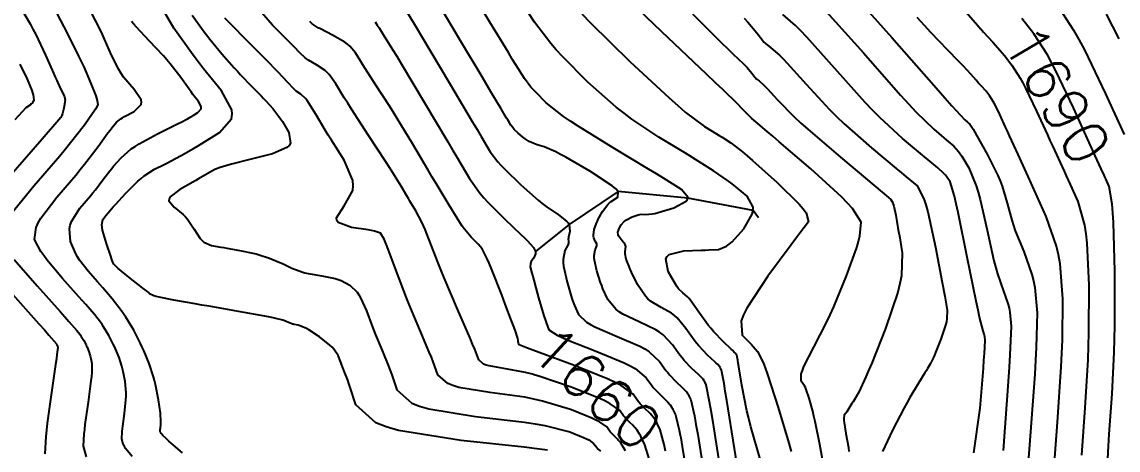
# Model space of a CAD drawing. Header units: metres. Extents: x 837475 to 838479, y 1189012 to 1191015.
# Drawn here: x 837556.7 to 837652.5, y 1189910.9 to 1189948.3 of the extents above; entities that cross this region are included whole.
import ezdxf

# ---------------------------------------------------------------- set-up
doc = ezdxf.new("R2010")
doc.units = ezdxf.units.M
doc.header["$LTSCALE"] = 0.3
for name, color, linetype in [('COTAS 10', 1, 'Continuous'), ('COTAS INT', 252, 'Continuous'), ('DRENAJE', 5, 'Continuous')]:
    doc.layers.add(name, color=color, linetype=linetype)
doc.styles.get("Standard").update_dxf_attribs({"font": 'simplex.shx'})

msp = doc.modelspace()

# ---------------------------------------------------------------- linework, layer by layer
at = {"layer": 'COTAS 10'}
for points in [[(837621.23, 1189910.009), (837620.394, 1189912.908), (837620.208, 1189913.633), (837620.041, 1189914.324), (837619.602, 1189916.541), (837619.345, 1189918.162), (837619.293, 1189918.477), (837619.25, 1189918.735), (837619.163, 1189919.184), (837619.134, 1189919.246), (837619.127, 1189919.26), (837619.12, 1189919.272), (837619.1, 1189919.303), (837618.917, 1189919.479), (837618.807, 1189919.582), (837618.673, 1189919.709), (837617.974, 1189920.364), (837617.123, 1189921.25), (837616.892, 1189921.522), (837616.664, 1189921.806), (837615.858, 1189922.931), (837615.162, 1189923.92), (837615.003, 1189924.118), (837614.859, 1189924.284), (837614.458, 1189924.611), (837614.076, 1189924.969), (837613.943, 1189925.154), (837613.798, 1189925.377), (837613.176, 1189926.491), (837612.959, 1189927.594), (837613.069, 1189927.81), (837613.252, 1189927.986), (837614.531, 1189928.297), (837616.067, 1189928.347), (837616.412, 1189928.359), (837616.724, 1189928.37), (837617.561, 1189928.403), (837618.275, 1189928.699), (837618.509, 1189928.876), (837618.758, 1189929.094), (837619.789, 1189930.223), (837620.522, 1189931.507), (837620.584, 1189931.823), (837620.585, 1189932.122), (837620.08, 1189933.057), (837619.08, 1189933.898), (837618.769, 1189934.137), (837618.444, 1189934.378), (837617.144, 1189935.273), (837615.562, 1189936.279), (837615.058, 1189936.592), (837614.525, 1189936.918), (837612.362, 1189938.219), (837609.982, 1189939.805), (837609.312, 1189940.312), (837608.638, 1189940.848), (837606.164, 1189943.029), (837603.924, 1189945.277), (837603.397, 1189945.856), (837602.91, 1189946.416), (837601.488, 1189948.28), (837600.431, 1189949.887)], [(837570.741, 1189910.646), (837570.167, 1189911.139), (837569.559, 1189911.664), (837569.427, 1189911.781), (837569.312, 1189911.885), (837569.026, 1189912.156), (837568.879, 1189912.33), (837568.851, 1189912.374), (837568.828, 1189912.415), (837568.793, 1189912.546), (837568.802, 1189912.702), (837568.808, 1189912.759), (837568.815, 1189912.822), (837568.854, 1189913.099), (837568.85, 1189913.624), (837568.83, 1189913.844), (837568.803, 1189914.095), (837568.638, 1189915.271), (837568.382, 1189916.601), (837568.298, 1189916.95), (837568.208, 1189917.291), (837567.832, 1189918.452), (837567.372, 1189919.571), (837567.229, 1189919.886), (837567.08, 1189920.203), (837566.481, 1189921.363), (837565.801, 1189922.497), (837565.599, 1189922.797), (837565.392, 1189923.091), (837564.596, 1189924.102), (837563.766, 1189925.065), (837563.537, 1189925.328), (837563.308, 1189925.589), (837562.484, 1189926.52), (837561.751, 1189927.478), (837561.579, 1189927.756), (837561.42, 1189928.039), (837560.958, 1189929.11), (837560.855, 1189930.228), (837560.922, 1189930.542), (837561.031, 1189930.857), (837561.77, 1189932.008), (837562.695, 1189933.097), (837562.92, 1189933.373), (837563.133, 1189933.638), (837563.791, 1189934.5), (837564.382, 1189935.277), (837564.552, 1189935.488), (837564.725, 1189935.696), (837565.373, 1189936.434), (837566.265, 1189937.194), (837566.592, 1189937.416), (837566.953, 1189937.644), (837568.547, 1189938.511), (837570.059, 1189939.263), (837570.369, 1189939.418), (837570.632, 1189939.55), (837571.19, 1189939.837), (837571.479, 1189940.003), (837571.573, 1189940.059), (837571.673, 1189940.119), (837572.084, 1189940.375), (837572.366, 1189940.697), (837572.384, 1189940.8), (837572.377, 1189940.908), (837572.136, 1189941.348), (837571.649, 1189941.959), (837571.486, 1189942.175), (837571.312, 1189942.412), (837570.582, 1189943.439), (837569.67, 1189944.637), (837569.381, 1189944.983), (837569.075, 1189945.334), (837567.837, 1189946.653), (837566.719, 1189947.839), (837566.488, 1189948.107), (837566.293, 1189948.349)], [(837612.938, 1189910.796), (837612.819, 1189911.374), (837612.469, 1189912.655), (837612.207, 1189913.214), (837612.144, 1189913.338), (837612.084, 1189913.447), (837611.902, 1189913.73), (837611.692, 1189913.965), (837611.615, 1189914.044), (837611.53, 1189914.13), (837611.154, 1189914.491), (837610.732, 1189914.931), (837610.617, 1189915.066), (837610.504, 1189915.207), (837610.104, 1189915.765), (837609.065, 1189916.516), (837608.548, 1189916.778), (837607.933, 1189917.064), (837604.885, 1189918.292), (837601.911, 1189919.407), (837601.343, 1189919.621), (837600.886, 1189919.794), (837600.155, 1189920.079), (837600.142, 1189920.114), (837600.137, 1189920.13), (837600.131, 1189920.148), (837600.105, 1189920.237), (837600.075, 1189920.363), (837600.067, 1189920.405), (837600.058, 1189920.451), (837600.028, 1189920.641), (837599.797, 1189921.352), (837599.662, 1189921.725), (837599.497, 1189922.174), (837598.942, 1189923.644), (837598.642, 1189924.436), (837597.734, 1189926.732), (837597.535, 1189927.205), (837597.358, 1189927.606), (837596.906, 1189928.463), (837596.574, 1189928.862), (837596.472, 1189928.974), (837596.366, 1189929.086), (837595.948, 1189929.498), (837595.382, 1189930.178), (837595.183, 1189930.46), (837594.965, 1189930.782), (837594.024, 1189932.286), (837592.892, 1189934.177), (837592.553, 1189934.745), (837592.204, 1189935.331), (837590.849, 1189937.606), (837589.49, 1189939.858), (837589.137, 1189940.431), (837588.795, 1189940.981), (837587.642, 1189942.782), (837586.706, 1189944.223), (837586.501, 1189944.546), (837586.318, 1189944.836), (837585.851, 1189945.609), (837585.348, 1189946.183), (837585.144, 1189946.348), (837584.911, 1189946.515), (837583.832, 1189947.139), (837582.793, 1189947.681), (837582.584, 1189947.796), (837582.41, 1189947.896), (837582.07, 1189948.13), (837581.867, 1189948.348)], [(837639.881, 1189910.626), (837640.434, 1189914.532), (837640.706, 1189918.047), (837640.758, 1189918.748), (837640.799, 1189919.332), (837640.861, 1189920.46), (837640.83, 1189920.811), (837640.812, 1189920.904), (837640.79, 1189920.996), (837640.678, 1189921.314), (837640.383, 1189922.488), (837640.247, 1189923.119), (837640.086, 1189923.883), (837639.306, 1189927.747), (837638.507, 1189931.634), (837638.335, 1189932.412), (837638.183, 1189933.062), (837637.809, 1189934.331), (837637.498, 1189934.776), (837637.385, 1189934.906), (837637.261, 1189935.038), (837636.718, 1189935.539), (837635.872, 1189936.248), (837635.557, 1189936.511), (837635.208, 1189936.804), (837633.656, 1189938.101), (837631.663, 1189939.944), (837631.036, 1189940.58), (837630.375, 1189941.27), (837627.719, 1189944.217), (837625.276, 1189946.952), (837624.751, 1189947.508), (837624.291, 1189947.977), (837623.176, 1189948.945)], [(837651.591, 1189910.11), (837651.648, 1189911.214), (837651.709, 1189912.279), (837651.951, 1189915.809), (837652.146, 1189919.448), (837652.177, 1189920.582), (837652.199, 1189921.77), (837652.192, 1189926.517), (837652.074, 1189930.757), (837652.025, 1189931.626), (837651.968, 1189932.363), (837651.704, 1189933.919), (837651.407, 1189934.578), (837651.329, 1189934.748), (837651.255, 1189934.912), (837651.002, 1189935.462), (837650.487, 1189936.592), (837650.246, 1189937.122), (837649.963, 1189937.748), (837648.584, 1189940.792), (837647.047, 1189944.01), (837646.663, 1189944.745), (837646.297, 1189945.411), (837645.126, 1189947.254), (837644.072, 1189948.598)]]:
    msp.add_lwpolyline(points, dxfattribs=at)
at = {"layer": 'COTAS INT'}
for points in [[(837626.785, 1189909.281), (837626.407, 1189911.357), (837625.999, 1189913.388), (837625.898, 1189913.849), (837625.803, 1189914.268), (837625.502, 1189915.415), (837625.232, 1189916.169), (837625.157, 1189916.339), (837625.081, 1189916.493), (837624.802, 1189916.909), (837624.797, 1189917.549), (837624.893, 1189917.844), (837625.031, 1189918.19), (837625.882, 1189919.864), (837627.009, 1189922.041), (837627.321, 1189922.704), (837627.633, 1189923.394), (837628.759, 1189926.102), (837629.64, 1189928.573), (837629.797, 1189929.113), (837629.916, 1189929.59), (837630.035, 1189930.793), (837629.282, 1189931.992), (837628.851, 1189932.468), (837628.324, 1189933.005), (837625.621, 1189935.463), (837622.862, 1189937.833), (837622.3, 1189938.315), (837621.825, 1189938.721), (837620.841, 1189939.559), (837620.493, 1189939.855), (837620.42, 1189939.919), (837620.357, 1189939.975), (837620.213, 1189940.116), (837620.145, 1189940.192), (837620.131, 1189940.207), (837620.118, 1189940.22), (837620.088, 1189940.246), (837620.068, 1189940.261), (837620.063, 1189940.267), (837620.057, 1189940.273), (837620.037, 1189940.299), (837620.005, 1189940.338), (837619.992, 1189940.351), (837619.978, 1189940.366), (837619.91, 1189940.429), (837619.761, 1189940.576), (837619.695, 1189940.643), (837619.618, 1189940.722), (837619.25, 1189941.105), (837617.961, 1189942.359), (837617.304, 1189942.988), (837616.517, 1189943.739), (837612.589, 1189947.468), (837608.652, 1189951.251)], [(837613.089, 1189951.321), (837616.113, 1189948.193), (837616.776, 1189947.518), (837617.364, 1189946.926), (837618.857, 1189945.477), (837619.713, 1189944.671), (837619.9, 1189944.483), (837620.064, 1189944.312), (837620.472, 1189943.821), (837620.731, 1189943.482), (837620.801, 1189943.405), (837620.871, 1189943.335), (837621.117, 1189943.146), (837621.509, 1189942.805), (837621.671, 1189942.64), (837621.856, 1189942.445), (837622.715, 1189941.483), (837624.173, 1189940.008), (837624.736, 1189939.489), (837625.368, 1189938.922), (837628.222, 1189936.475), (837631.864, 1189933.431), (837632.63, 1189932.79), (837632.785, 1189932.502), (837632.83, 1189932.364), (837632.876, 1189932.202), (837633.051, 1189931.406), (837633.246, 1189930.317), (837633.306, 1189929.97), (837633.368, 1189929.603), (837633.61, 1189928.113), (837633.544, 1189926.113), (837633.411, 1189925.425), (837633.229, 1189924.678), (837632.159, 1189921.495), (837630.951, 1189918.476), (837630.683, 1189917.833), (837630.443, 1189917.274), (837629.814, 1189915.95), (837629.415, 1189915.256), (837629.319, 1189915.093), (837629.23, 1189914.944), (837628.964, 1189914.511), (837628.765, 1189914.211), (837628.718, 1189914.146), (837628.675, 1189914.087), (837628.55, 1189913.938), (837628.512, 1189913.63), (837628.524, 1189913.47), (837628.546, 1189913.279), (837628.705, 1189912.322), (837628.914, 1189911.107), (837628.966, 1189910.753)], [(837628.696, 1189951.458), (837632.723, 1189946.951), (837636.578, 1189942.531), (837637.335, 1189941.67), (837637.958, 1189940.965), (837639.09, 1189939.728), (837639.313, 1189939.541), (837639.363, 1189939.499), (837639.408, 1189939.462), (837639.529, 1189939.36), (837639.815, 1189938.912), (837639.964, 1189938.657), (837640.143, 1189938.343), (837641.043, 1189936.736), (837641.979, 1189934.874), (837642.18, 1189934.4), (837642.358, 1189933.945), (837642.791, 1189932.451), (837643.18, 1189930.967), (837643.329, 1189930.518), (837643.495, 1189930.052), (837644.246, 1189928.231), (837644.95, 1189926.236), (837645.087, 1189925.661), (837645.199, 1189925.077), (837645.394, 1189922.883), (837645.323, 1189919.854), (837645.267, 1189918.743), (837645.195, 1189917.514), (837644.806, 1189912.089), (837644.399, 1189906.787)], [(837602.618, 1189910.863), (837601.687, 1189910.986), (837600.577, 1189911.122), (837595.085, 1189911.713), (837589.624, 1189912.598), (837588.534, 1189912.918), (837587.628, 1189913.272), (837585.881, 1189914.825), (837585.39, 1189916.353), (837585.276, 1189916.691), (837585.172, 1189916.993), (837584.874, 1189917.776), (837584.647, 1189918.315), (837584.588, 1189918.463), (837584.53, 1189918.611), (837584.334, 1189919.137), (837583.973, 1189919.704), (837583.81, 1189919.877), (837583.621, 1189920.057), (837582.715, 1189920.764), (837581.771, 1189921.379), (837581.559, 1189921.5), (837581.367, 1189921.601), (837580.852, 1189921.788), (837580.505, 1189921.849), (837580.42, 1189921.87), (837580.339, 1189921.893), (837580.087, 1189921.991), (837579.864, 1189922.096), (837579.738, 1189922.152), (837579.509, 1189922.246), (837578.773, 1189922.415), (837578.391, 1189922.49), (837577.932, 1189922.576), (837575.628, 1189922.99), (837573.056, 1189923.443), (837572.427, 1189923.555), (837571.834, 1189923.66), (837569.994, 1189923.992), (837568.691, 1189924.252), (837568.437, 1189924.312), (837568.229, 1189924.368), (837567.862, 1189924.527), (837567.781, 1189924.648), (837567.752, 1189924.678), (837567.721, 1189924.708), (837567.586, 1189924.808), (837567.278, 1189925.03), (837567.138, 1189925.137), (837566.974, 1189925.265), (837566.182, 1189925.889), (837565.4, 1189926.518), (837565.242, 1189926.648), (837565.11, 1189926.759), (837564.847, 1189926.998), (837564.766, 1189927.092), (837564.749, 1189927.111), (837564.735, 1189927.127), (837564.707, 1189927.16), (837564.605, 1189927.443), (837564.546, 1189927.616), (837564.472, 1189927.83), (837564.093, 1189928.947), (837563.76, 1189930.111), (837563.716, 1189930.355), (837563.692, 1189930.565), (837563.778, 1189931.041), (837563.98, 1189931.279), (837564.029, 1189931.339), (837564.076, 1189931.397), (837564.22, 1189931.586), (837564.536, 1189931.959), (837564.691, 1189932.134), (837564.876, 1189932.339), (837565.785, 1189933.336), (837566.841, 1189934.384), (837567.118, 1189934.621), (837567.387, 1189934.835), (837568.304, 1189935.417), (837569.188, 1189935.864), (837569.438, 1189935.994), (837569.689, 1189936.126), (837570.613, 1189936.623), (837571.697, 1189937.243), (837572.048, 1189937.453), (837572.422, 1189937.679), (837573.958, 1189938.635), (837575.011, 1189939.84), (837575.08, 1189940.223), (837575.053, 1189940.628), (837574.151, 1189942.273), (837572.58, 1189944.198), (837572.13, 1189944.781), (837571.674, 1189945.385), (837569.976, 1189947.745), (837568.538, 1189950.28)], [(837619.676, 1189906.639), (837618.965, 1189911.007), (837618.297, 1189915.221), (837618.163, 1189916.041), (837618.05, 1189916.711), (837617.824, 1189917.878), (837617.749, 1189918.04), (837617.73, 1189918.075), (837617.713, 1189918.107), (837617.661, 1189918.189), (837617.472, 1189918.376), (837617.369, 1189918.475), (837617.244, 1189918.593), (837616.61, 1189919.189), (837615.845, 1189919.986), (837615.637, 1189920.231), (837615.432, 1189920.487), (837614.708, 1189921.498), (837613.943, 1189922.439), (837613.712, 1189922.65), (837613.473, 1189922.84), (837612.544, 1189923.347), (837611.631, 1189923.88), (837611.403, 1189924.086), (837611.187, 1189924.317), (837610.494, 1189925.361), (837609.964, 1189926.435), (837609.85, 1189926.685), (837609.751, 1189926.913), (837609.511, 1189927.566), (837609.412, 1189928.018), (837609.402, 1189928.12), (837609.399, 1189928.211), (837609.451, 1189928.46), (837609.466, 1189928.68), (837609.439, 1189928.754), (837609.399, 1189928.834), (837609.144, 1189929.17), (837608.881, 1189929.514), (837608.835, 1189929.599), (837608.802, 1189929.68), (837608.779, 1189929.933), (837608.857, 1189930.168), (837608.886, 1189930.237), (837608.919, 1189930.308), (837609.066, 1189930.576), (837609.316, 1189930.851), (837609.414, 1189930.925), (837609.523, 1189930.999), (837610.022, 1189931.259), (837610.552, 1189931.447), (837610.681, 1189931.476), (837610.803, 1189931.494), (837611.179, 1189931.475), (837611.759, 1189931.513), (837612.009, 1189931.566), (837612.298, 1189931.639), (837613.664, 1189932.06), (837614.752, 1189932.636), (837614.865, 1189932.808), (837614.898, 1189932.985), (837614.336, 1189933.665), (837612.757, 1189934.655), (837612.147, 1189935.027), (837611.464, 1189935.441), (837608.373, 1189937.289), (837605.297, 1189939.185), (837604.623, 1189939.63), (837604.025, 1189940.04), (837602.506, 1189941.231), (837601.595, 1189942.145), (837601.381, 1189942.381), (837601.183, 1189942.608), (837600.605, 1189943.366), (837599.858, 1189944.551), (837599.554, 1189945.049), (837599.207, 1189945.619), (837597.604, 1189948.291), (837596.03, 1189950.895)], [(837556.486, 1189949.706), (837557.421, 1189948.128), (837557.671, 1189947.665), (837557.916, 1189947.191), (837558.765, 1189945.389), (837559.464, 1189943.808), (837559.614, 1189943.475), (837559.746, 1189943.186), (837560.063, 1189942.519), (837560.237, 1189942.175), (837560.278, 1189942.09), (837560.316, 1189942.008), (837560.428, 1189941.752), (837560.475, 1189941.46), (837560.471, 1189941.357), (837560.461, 1189941.243), (837560.366, 1189940.754), (837560.243, 1189940.295), (837560.216, 1189940.202), (837560.191, 1189940.123), (837560.123, 1189939.96), (837559.422, 1189939.144), (837558.998, 1189938.654), (837558.473, 1189938.049), (837555.747, 1189934.91)], [(837566.356, 1189910.322), (837565.771, 1189911.018), (837565.66, 1189911.191), (837565.57, 1189911.355), (837565.428, 1189911.877), (837565.466, 1189912.498), (837565.489, 1189912.725), (837565.518, 1189912.976), (837565.671, 1189914.081), (837565.795, 1189915.274), (837565.807, 1189915.581), (837565.808, 1189915.878), (837565.73, 1189916.863), (837565.56, 1189917.745), (837565.504, 1189917.977), (837565.444, 1189918.203), (837565.195, 1189918.973), (837564.89, 1189919.716), (837564.795, 1189919.924), (837564.696, 1189920.134), (837564.299, 1189920.904), (837563.848, 1189921.656), (837563.714, 1189921.855), (837563.577, 1189922.05), (837563.049, 1189922.721), (837562.285, 1189923.598), (837561.999, 1189923.922), (837561.681, 1189924.283), (837560.262, 1189925.88), (837558.896, 1189927.513), (837558.612, 1189927.896), (837558.367, 1189928.249), (837557.823, 1189929.274), (837557.95, 1189930.346), (837558.129, 1189930.728), (837558.371, 1189931.148), (837559.763, 1189932.976), (837561.409, 1189934.916), (837561.811, 1189935.407), (837562.19, 1189935.878), (837563.362, 1189937.414), (837564.227, 1189938.595), (837564.413, 1189938.842), (837564.574, 1189939.054), (837564.961, 1189939.532), (837565.341, 1189939.832), (837565.499, 1189939.931), (837565.68, 1189940.038), (837566.521, 1189940.481), (837567.121, 1189941.074), (837567.149, 1189941.275), (837567.117, 1189941.491), (837566.504, 1189942.403), (837565.591, 1189943.479), (837565.371, 1189943.799), (837565.165, 1189944.129), (837564.537, 1189945.398), (837563.935, 1189946.795), (837563.746, 1189947.205), (837563.547, 1189947.624), (837562.744, 1189949.223)], [(837611.497, 1189910.129), (837611.13, 1189911.349), (837610.822, 1189912.008), (837610.747, 1189912.153), (837610.677, 1189912.282), (837610.462, 1189912.616), (837610.247, 1189912.862), (837610.177, 1189912.937), (837610.101, 1189913.014), (837609.79, 1189913.316), (837609.453, 1189913.667), (837609.362, 1189913.775), (837609.272, 1189913.887), (837608.953, 1189914.332), (837608.111, 1189914.935), (837607.691, 1189915.148), (837607.19, 1189915.379), (837604.704, 1189916.379), (837601.969, 1189917.317), (837601.457, 1189917.468), (837601.31, 1189917.51), (837600.695, 1189917.674), (837598.827, 1189918.023), (837597.524, 1189918.234), (837597.264, 1189918.31), (837597.048, 1189918.395), (837596.631, 1189918.765), (837596.265, 1189919.702), (837596.081, 1189920.144), (837595.861, 1189920.665), (837594.767, 1189923.203), (837593.602, 1189925.931), (837593.337, 1189926.572), (837593.097, 1189927.162), (837592.438, 1189928.878), (837591.936, 1189930.168), (837591.795, 1189930.49), (837591.653, 1189930.796), (837591.132, 1189931.775), (837590.613, 1189932.642), (837590.472, 1189932.877), (837590.333, 1189933.111), (837589.84, 1189933.939), (837589.109, 1189935.114), (837588.82, 1189935.566), (837588.493, 1189936.074), (837586.999, 1189938.368), (837585.5, 1189940.677), (837585.17, 1189941.194), (837584.877, 1189941.659), (837584.128, 1189942.898), (837583.562, 1189943.697), (837583.384, 1189943.885), (837583.198, 1189944.058), (837582.449, 1189944.562), (837581.736, 1189944.964), (837581.573, 1189945.073), (837581.424, 1189945.181), (837581.007, 1189945.563), (837580.445, 1189946.167), (837580.205, 1189946.415), (837579.927, 1189946.699), (837578.615, 1189948.017), (837577.296, 1189949.536)], [(837590.314, 1189949.234), (837591.229, 1189947.696), (837591.608, 1189947.059), (837594.061, 1189942.934), (837596.053, 1189939.586), (837596.469, 1189938.886), (837596.826, 1189938.286), (837597.63, 1189936.94), (837598.293, 1189936.073), (837598.562, 1189935.775), (837598.869, 1189935.451), (837600.286, 1189934.07), (837601.801, 1189932.725), (837602.17, 1189932.423), (837602.516, 1189932.153), (837603.583, 1189931.433), (837604.296, 1189930.897), (837604.42, 1189930.742), (837604.511, 1189930.586), (837604.572, 1189929.997), (837604.465, 1189929.496), (837604.45, 1189929.394), (837604.442, 1189929.308), (837604.468, 1189929.13), (837604.461, 1189928.96), (837604.433, 1189928.878), (837604.393, 1189928.782), (837604.156, 1189928.313), (837603.995, 1189927.544), (837604.003, 1189927.26), (837604.035, 1189926.944), (837604.34, 1189925.547), (837604.768, 1189924.14), (837604.877, 1189923.819), (837604.981, 1189923.527), (837605.324, 1189922.72), (837606.036, 1189922.055), (837606.373, 1189921.853), (837606.771, 1189921.643), (837608.714, 1189920.82), (837610.703, 1189919.952), (837611.13, 1189919.714), (837611.504, 1189919.477), (837612.406, 1189918.632), (837612.968, 1189917.847), (837613.127, 1189917.648), (837613.288, 1189917.458), (837613.882, 1189916.84), (837614.387, 1189916.362), (837614.492, 1189916.259), (837614.582, 1189916.171), (837614.781, 1189915.96), (837614.899, 1189915.777), (837614.937, 1189915.706), (837614.978, 1189915.627), (837615.147, 1189915.266), (837615.462, 1189913.865), (837615.595, 1189913.13), (837615.748, 1189912.243), (837616.467, 1189907.786)], [(837617.897, 1189908.241), (837617.09, 1189913.304), (837616.924, 1189914.296), (837616.784, 1189915.111), (837616.486, 1189916.572), (837616.363, 1189916.833), (837616.334, 1189916.891), (837616.306, 1189916.942), (837616.221, 1189917.074), (837616.027, 1189917.273), (837615.931, 1189917.367), (837615.816, 1189917.477), (837615.246, 1189918.015), (837614.566, 1189918.722), (837614.382, 1189918.94), (837614.2, 1189919.167), (837613.557, 1189920.065), (837612.723, 1189920.958), (837612.421, 1189921.182), (837612.088, 1189921.396), (837610.629, 1189922.083), (837609.201, 1189922.762), (837608.888, 1189922.969), (837608.611, 1189923.186), (837607.909, 1189924.041), (837607.473, 1189924.981), (837607.363, 1189925.252), (837607.259, 1189925.527), (837606.925, 1189926.556), (837606.723, 1189927.481), (837606.703, 1189927.69), (837606.697, 1189927.878), (837606.804, 1189928.386), (837606.93, 1189928.731), (837606.936, 1189928.816), (837606.93, 1189928.897), (837606.806, 1189929.15), (837606.668, 1189929.438), (837606.654, 1189929.541), (837606.649, 1189929.654), (837606.719, 1189930.144), (837606.911, 1189930.725), (837606.984, 1189930.895), (837607.065, 1189931.069), (837607.429, 1189931.733), (837607.891, 1189932.343), (837608.034, 1189932.483), (837608.183, 1189932.612), (837608.777, 1189932.973), (837608.798, 1189933.49), (837608.585, 1189933.717), (837608.279, 1189933.981), (837606.383, 1189935.234), (837604.232, 1189936.469), (837603.764, 1189936.72), (837603.351, 1189936.932), (837602.322, 1189937.371), (837601.716, 1189937.557), (837601.57, 1189937.609), (837601.434, 1189937.662), (837601.022, 1189937.856), (837600.663, 1189938.086), (837600.561, 1189938.162), (837600.457, 1189938.243), (837600.068, 1189938.579), (837599.729, 1189938.91), (837599.656, 1189938.988), (837599.591, 1189939.059), (837599.432, 1189939.267), (837599.24, 1189939.589), (837599.154, 1189939.733), (837599.054, 1189939.901), (837598.577, 1189940.703), (837597.688, 1189942.198), (837596.919, 1189943.489), (837595.033, 1189946.657), (837593.203, 1189949.74)], [(837626.986, 1189949.205), (837630.221, 1189945.584), (837633.477, 1189941.901), (837634.185, 1189941.125), (837634.811, 1189940.454), (837636.373, 1189938.914), (837637.26, 1189938.172), (837637.46, 1189938.005), (837637.64, 1189937.855), (837638.123, 1189937.45), (837638.538, 1189936.975), (837638.675, 1189936.781), (837638.821, 1189936.56), (837639.426, 1189935.534), (837640.081, 1189933.968), (837640.258, 1189933.406), (837640.432, 1189932.789), (837641.049, 1189930.099), (837641.633, 1189927.425), (837641.788, 1189926.819), (837641.939, 1189926.27), (837642.462, 1189924.772), (837642.87, 1189923.616), (837642.949, 1189923.283), (837643.014, 1189922.944), (837643.127, 1189921.672), (837643.031, 1189919.216), (837642.963, 1189918.13), (837642.878, 1189916.869), (837642.425, 1189910.849)], [(837639.004, 1189949.371), (837640.187, 1189948.015), (837640.47, 1189947.696), (837640.485, 1189947.68), (837640.732, 1189947.401), (837641.52, 1189946.542), (837642.179, 1189945.808), (837642.362, 1189945.592), (837642.544, 1189945.372), (837643.202, 1189944.532), (837643.934, 1189943.381), (837644.163, 1189942.964), (837644.403, 1189942.506), (837645.363, 1189940.495), (837646.3, 1189938.428), (837646.525, 1189937.934), (837646.735, 1189937.474), (837647.759, 1189935.246), (837647.939, 1189934.852), (837648.109, 1189934.481), (837648.283, 1189934.097), (837648.954, 1189932.611), (837649.531, 1189930.538), (837649.646, 1189929.785), (837649.742, 1189928.954), (837649.926, 1189925.306), (837649.907, 1189921.131), (837649.874, 1189919.969), (837649.829, 1189918.803), (837649.569, 1189914.569), (837649.272, 1189910.448)], [(837647.049, 1189949.975), (837648.595, 1189947.584), (837649.058, 1189946.757), (837649.536, 1189945.858), (837651.387, 1189942.016), (837652.997, 1189938.466)], [(837559.768, 1189949.021), (837560.68, 1189947.261), (837561.664, 1189945.314), (837561.897, 1189944.832), (837562.112, 1189944.374), (837562.745, 1189942.923), (837563.154, 1189941.851), (837563.228, 1189941.632), (837563.286, 1189941.445), (837563.352, 1189941.051), (837563.144, 1189940.674), (837563.03, 1189940.498), (837562.89, 1189940.291), (837562.177, 1189939.286), (837560.967, 1189937.733), (837560.513, 1189937.18), (837560.008, 1189936.574), (837557.755, 1189933.943), (837555.71, 1189931.44)], [(837571.579, 1189948.876), (837572.551, 1189947.536), (837572.832, 1189947.17), (837573.117, 1189946.806), (837574.187, 1189945.508), (837575.253, 1189944.295), (837575.535, 1189943.984), (837575.813, 1189943.684), (837576.771, 1189942.693), (837577.616, 1189941.833), (837577.822, 1189941.616), (837578.017, 1189941.409), (837578.619, 1189940.737), (837579.155, 1189940.042), (837579.308, 1189939.82), (837579.463, 1189939.586), (837580.039, 1189938.634), (837580.176, 1189937.717), (837580.054, 1189937.505), (837579.863, 1189937.311), (837578.597, 1189936.761), (837576.608, 1189936.261), (837575.028, 1189935.863), (837574.043, 1189935.57), (837573.803, 1189935.481), (837573.577, 1189935.389), (837572.881, 1189935.03), (837572.149, 1189934.588), (837571.9, 1189934.444), (837571.632, 1189934.291), (837570.498, 1189933.661), (837569.653, 1189933.001), (837569.567, 1189932.829), (837569.545, 1189932.662), (837569.998, 1189932.099), (837570.796, 1189931.48), (837570.991, 1189931.278), (837571.175, 1189931.063), (837571.746, 1189930.174), (837572.283, 1189929.365), (837572.446, 1189929.2), (837572.616, 1189929.06), (837573.278, 1189928.766), (837574.085, 1189928.621), (837574.345, 1189928.575), (837574.62, 1189928.526), (837575.747, 1189928.327), (837576.891, 1189928.093), (837577.177, 1189928.022), (837577.45, 1189927.948), (837578.326, 1189927.658), (837579.108, 1189927.337), (837579.323, 1189927.243), (837579.536, 1189927.148), (837580.298, 1189926.788), (837581.157, 1189926.455), (837581.432, 1189926.377), (837581.723, 1189926.305), (837582.905, 1189926.096), (837584.066, 1189925.872), (837584.343, 1189925.79), (837584.601, 1189925.7), (837585.373, 1189925.306), (837585.985, 1189924.685), (837586.143, 1189924.452), (837586.295, 1189924.193), (837586.802, 1189923.04), (837587.299, 1189921.704), (837587.446, 1189921.33), (837587.596, 1189920.955), (837588.171, 1189919.585), (837588.735, 1189918.217), (837588.878, 1189917.842), (837589.015, 1189917.469), (837589.464, 1189916.138), (837590.768, 1189914.98), (837591.444, 1189914.716), (837592.257, 1189914.476), (837596.332, 1189913.816), (837600.617, 1189913.306), (837601.561, 1189913.161), (837602.402, 1189913.014), (837604.565, 1189912.471), (837605.785, 1189911.98), (837606.031, 1189911.866), (837606.238, 1189911.762), (837606.651, 1189911.466), (837606.808, 1189911.247), (837606.852, 1189911.192), (837606.897, 1189911.139), (837607.062, 1189910.967), (837607.244, 1189910.782)], [(837609.436, 1189910.801), (837609.35, 1189910.969), (837609.27, 1189911.118), (837609.023, 1189911.501), (837608.802, 1189911.759), (837608.738, 1189911.829), (837608.673, 1189911.898), (837608.426, 1189912.142), (837608.175, 1189912.403), (837608.107, 1189912.483), (837608.04, 1189912.567), (837607.802, 1189912.899), (837607.174, 1189913.349), (837606.861, 1189913.507), (837606.487, 1189913.68), (837604.877, 1189914.328), (837604.634, 1189914.425), (837602.185, 1189915.166), (837601.436, 1189915.335), (837600.656, 1189915.49), (837597.58, 1189915.92), (837594.891, 1189916.355), (837594.354, 1189916.513), (837593.908, 1189916.687), (837593.048, 1189917.452), (837592.64, 1189918.586), (837592.48, 1189918.993), (837592.298, 1189919.441), (837591.469, 1189921.394), (837590.545, 1189923.594), (837590.304, 1189924.197), (837590.068, 1189924.797), (837589.269, 1189926.943), (837588.618, 1189928.683), (837588.475, 1189929.027), (837588.349, 1189929.313), (837588.031, 1189929.847), (837587.516, 1189930.011), (837587.266, 1189930.062), (837586.969, 1189930.116), (837585.509, 1189930.332), (837584.337, 1189930.761), (837584.221, 1189930.95), (837584.195, 1189931.169), (837584.858, 1189932.212), (837585.624, 1189933.579), (837585.663, 1189934.002), (837585.628, 1189934.445), (837584.878, 1189936.206), (837583.746, 1189937.964), (837583.47, 1189938.406), (837583.21, 1189938.828), (837582.406, 1189940.186), (837581.775, 1189941.211), (837581.625, 1189941.421), (837581.485, 1189941.601), (837581.065, 1189941.985), (837580.68, 1189942.248), (837580.561, 1189942.351), (837580.437, 1189942.467), (837579.945, 1189942.995), (837579.102, 1189943.908), (837578.757, 1189944.266), (837578.362, 1189944.67), (837576.534, 1189946.511), (837574.775, 1189948.27), (837574.425, 1189948.622)], [(837587.573, 1189948.32), (837587.759, 1189948.013), (837587.832, 1189947.898), (837587.913, 1189947.769), (837588.285, 1189947.197), (837589.096, 1189945.888), (837589.454, 1189945.295), (837589.871, 1189944.603), (837591.859, 1189941.273), (837593.907, 1189937.829), (837594.362, 1189937.066), (837594.768, 1189936.385), (837595.827, 1189934.613), (837596.749, 1189933.316), (837597.069, 1189932.934), (837597.416, 1189932.544), (837598.902, 1189931.052), (837600.299, 1189929.73), (837600.591, 1189929.445), (837600.841, 1189929.196), (837601.399, 1189928.592), (837601.579, 1189928.224), (837601.59, 1189928.125), (837601.584, 1189928.027), (837601.424, 1189927.679), (837601.215, 1189927.353), (837601.178, 1189927.268), (837601.151, 1189927.185), (837601.128, 1189926.905), (837601.263, 1189926.327), (837601.334, 1189926.056), (837601.42, 1189925.737), (837601.608, 1189925.066), (837601.854, 1189924.185), (837602.313, 1189922.623), (837602.415, 1189922.298), (837602.505, 1189922.019), (837602.74, 1189921.4), (837603.461, 1189920.925), (837603.858, 1189920.737), (837604.341, 1189920.525), (837606.799, 1189919.556), (837608.282, 1189918.94), (837609.318, 1189918.508), (837609.839, 1189918.246), (837610.284, 1189917.997), (837611.255, 1189917.199), (837611.736, 1189916.527), (837611.872, 1189916.357), (837612.01, 1189916.194), (837612.518, 1189915.665), (837612.959, 1189915.246), (837613.054, 1189915.152), (837613.137, 1189915.068), (837613.342, 1189914.845), (837613.491, 1189914.612), (837613.54, 1189914.522), (837613.592, 1189914.421), (837613.808, 1189913.961), (837613.839, 1189913.838), (837614.141, 1189912.62), (837614.223, 1189912.196), (837614.267, 1189911.963), (837614.407, 1189911.182), (837615.038, 1189907.331)], [(837605.627, 1189949.008), (837606.384, 1189948.211), (837609.823, 1189944.826), (837613.251, 1189941.656), (837614.002, 1189940.994), (837614.666, 1189940.425), (837616.35, 1189939.149), (837617.384, 1189938.528), (837617.639, 1189938.371), (837617.879, 1189938.222), (837618.636, 1189937.741), (837619.662, 1189936.945), (837620.073, 1189936.596), (837620.539, 1189936.193), (837622.682, 1189934.274), (837624.627, 1189932.357), (837624.968, 1189931.955), (837625.224, 1189931.608), (837625.437, 1189930.819), (837624.679, 1189929.834), (837624.324, 1189929.363), (837623.905, 1189928.806), (837621.864, 1189926.079), (837620.032, 1189923.289), (837619.744, 1189922.692), (837619.552, 1189922.171), (837619.649, 1189920.925), (837620.292, 1189920.252), (837620.443, 1189920.093), (837620.582, 1189919.945), (837620.987, 1189919.509), (837621.462, 1189918.539), (837621.645, 1189918.055), (837621.851, 1189917.477), (837622.779, 1189914.61), (837623.705, 1189911.492), (837623.909, 1189910.755)], [(837619.807, 1189948.616), (837620.122, 1189948.286), (837620.906, 1189947.344), (837621.405, 1189946.69), (837621.54, 1189946.542), (837621.674, 1189946.409), (837622.147, 1189946.045), (837622.9, 1189945.391), (837623.211, 1189945.074), (837623.566, 1189944.698), (837625.217, 1189942.85), (837627.274, 1189940.639), (837627.886, 1189940.035), (837628.515, 1189939.433), (837630.939, 1189937.288), (837633.095, 1189935.486), (837633.556, 1189935.1), (837633.957, 1189934.764), (837634.916, 1189933.962), (837635.513, 1189932.85), (837635.687, 1189932.32), (837635.865, 1189931.692), (837636.538, 1189928.622), (837637.118, 1189925.524), (837637.339, 1189924.328), (837637.554, 1189923.105), (837637.529, 1189922.34), (837637.478, 1189922.076), (837637.409, 1189921.79), (837636.999, 1189920.572), (837636.537, 1189919.417), (837636.434, 1189919.171), (837636.342, 1189918.957), (837636.102, 1189918.45), (837635.835, 1189918.006), (837635.726, 1189917.832), (837635.603, 1189917.635), (837635.032, 1189916.738), (837634.279, 1189915.47), (837634.041, 1189915.039), (837633.79, 1189914.574), (837632.775, 1189912.607), (837631.9, 1189910.769)], [(837646.836, 1189908.617), (837647.188, 1189913.329), (837647.512, 1189918.158), (837647.57, 1189919.356), (837647.615, 1189920.493), (837647.66, 1189924.094), (837647.41, 1189927.15), (837647.267, 1189927.943), (837647.094, 1189928.713), (837646.204, 1189931.302), (837645.159, 1189933.617), (837644.888, 1189934.214), (837644.624, 1189934.792), (837643.737, 1189936.723), (837642.984, 1189938.356), (837642.805, 1189938.746), (837642.638, 1189939.109), (837642.142, 1189940.198), (837641.758, 1189941.001), (837641.663, 1189941.184), (837641.571, 1189941.35), (837641.279, 1189941.81), (837641.016, 1189942.146), (837640.943, 1189942.234), (837640.87, 1189942.32), (837640.607, 1189942.613), (837640.293, 1189942.956), (837640.188, 1189943.074), (837640.075, 1189943.201), (837639.602, 1189943.743), (837638.976, 1189944.43), (837638.767, 1189944.649), (837638.541, 1189944.881), (837637.596, 1189945.823), (837636.119, 1189947.375), (837635.559, 1189947.992), (837634.934, 1189948.689)], [(837652.564, 1189946.832), (837651.478, 1189948.964)], [(837556.515, 1189944.607), (837557.176, 1189943.284), (837557.568, 1189942.307), (837557.638, 1189942.097), (837557.69, 1189941.914), (837557.737, 1189941.474), (837557.594, 1189941.204), (837557.528, 1189941.129), (837557.449, 1189941.053), (837557.066, 1189940.779), (837556.086, 1189939.751)], [(837556.042, 1189927.548), (837558.04, 1189925.239), (837560.054, 1189922.977), (837560.462, 1189922.517), (837560.805, 1189922.131), (837561.501, 1189921.34), (837561.761, 1189921.009), (837561.829, 1189920.913), (837561.895, 1189920.815), (837562.117, 1189920.445), (837562.312, 1189920.066), (837562.361, 1189919.963), (837562.408, 1189919.86), (837562.558, 1189919.494), (837562.681, 1189919.115), (837562.71, 1189919.004), (837562.738, 1189918.89), (837562.821, 1189918.455), (837562.813, 1189917.66), (837562.783, 1189917.319), (837562.741, 1189916.924), (837562.488, 1189915.063), (837562.221, 1189913.13), (837562.17, 1189912.691), (837562.129, 1189912.294), (837562.064, 1189911.208), (837562.312, 1189910.295)], [(837555.664, 1189924.771), (837558.189, 1189921.927), (837558.676, 1189921.376), (837559.07, 1189920.926), (837559.723, 1189920.152), (837559.768, 1189920.057), (837559.778, 1189920.035), (837559.787, 1189920.016), (837559.812, 1189919.963), (837559.829, 1189919.922), (837559.833, 1189919.911), (837559.838, 1189919.899), (837559.853, 1189919.857), (837559.774, 1189919.227), (837559.72, 1189918.844), (837559.651, 1189918.371), (837559.286, 1189915.913), (837558.917, 1189913.236), (837558.847, 1189912.625), (837558.79, 1189912.07), (837558.699, 1189910.538)]]:
    msp.add_lwpolyline(points, dxfattribs=at)
at = {"layer": 'DRENAJE'}
for p, q in [((837608.798, 1189933.49), (837604.511, 1189930.586)), ((837614.8815, 1189932.8965), (837608.798, 1189933.49)), ((837620.584, 1189931.823), (837614.8815, 1189932.8965)), ((837621.0745, 1189931.17569), (837620.584, 1189931.823)), ((837604.511, 1189930.586), (837601.579, 1189928.224))]:
    msp.add_line(p, q, dxfattribs=at)

# ---------------------------------------------------------------- texts
at = {"layer": 'COTAS 10', "char_height": 3.799998, "attachment_point": 7}
for s, insert, rotation in [('1690', (837642.198, 1189946.632), 300.3329497), ('1660', (837600.832, 1189919.33), 317.4517748)]:
    msp.add_mtext(s, dxfattribs=dict(at, insert=insert, rotation=rotation))

doc.saveas('drawing.dxf')
